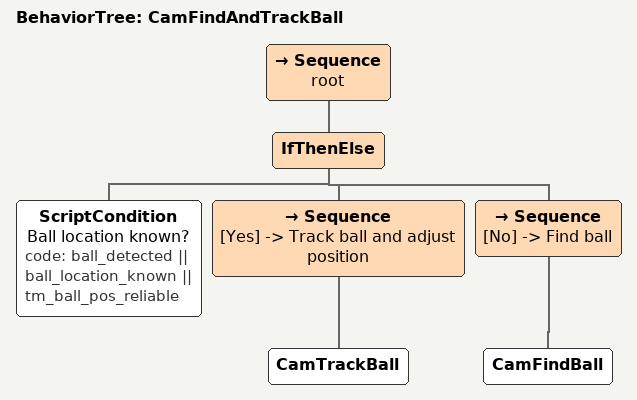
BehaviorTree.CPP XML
<!-- Cam find and track ball -->

<root BTCPP_format="4" >
<BehaviorTree ID="CamFindAndTrackBall">
   <Sequence name="root">
      <!-- If Else Statement -->
      <IfThenElse>
         <!-- Condition that is Evaluated-->
         <ScriptCondition        name="Ball location known?" code="ball_detected || ball_location_known || tm_ball_pos_reliable" />
         <Sequence               name="[Yes] -> Track ball and adjust position" >
            <CamTrackBall />
         </Sequence>
         <Sequence               name="[No] -> Find ball">
            <CamFindBall />
         </Sequence>
      </IfThenElse>
   </Sequence>
</BehaviorTree>
</root>
